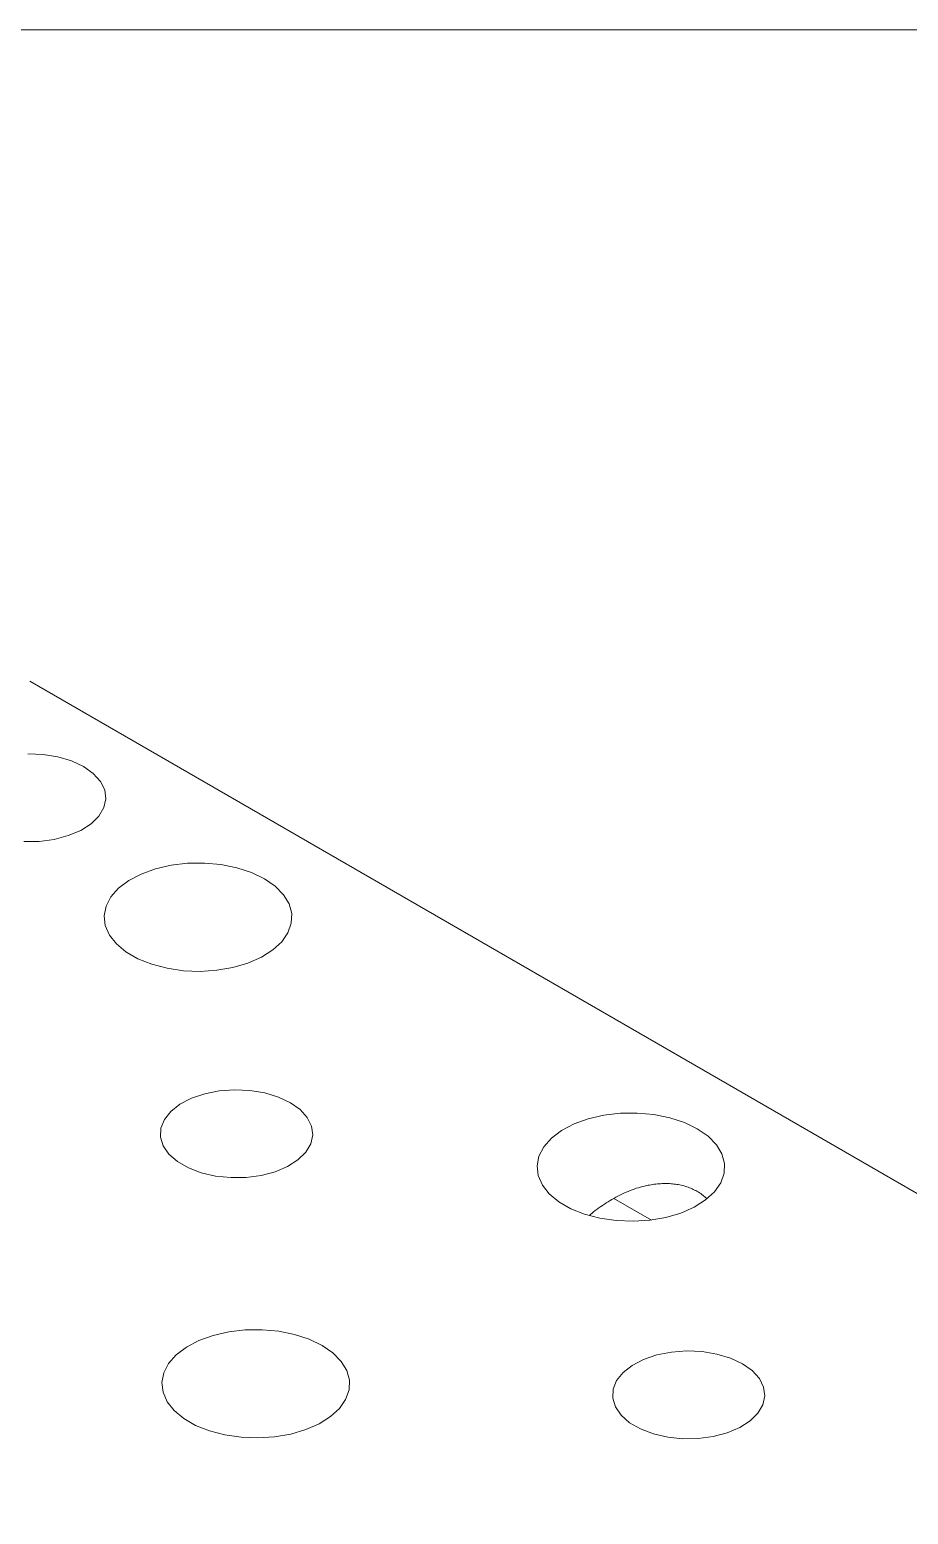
# Model space of a CAD drawing. Header units: inches. Extents: x 0.1 to 10.9, y 0 to 8.5.
# Drawn here: x 9.23 to 9.746, y 7.578 to 8.451 of the extents above; entities that cross this region are included whole.
import ezdxf

# ---------------------------------------------------------------- set-up
doc = ezdxf.new("R2010")
doc.units = ezdxf.units.IN
doc.header["$MEASUREMENT"] = 0

msp = doc.modelspace()

# ---------------------------------------------------------------- linework, layer by layer
at = {"color": 7, "linetype": 'Continuous', "lineweight": 0}
for p, q in [((0.06218, 8.45061), (10.94446, 8.45061)), ((10.07832, 7.57785), (9.22979, 8.06769)), ((9.57329, 7.76358), (9.59535, 7.75085))]:
    msp.add_line(p, q, dxfattribs=at)
at = {"color": 7, "linetype": 'Continuous', "lineweight": 0, "flags": 128}
for points in [[(9.26147, 8.0174), (9.25444, 8.02071), (9.24641, 8.02313), (9.23769, 8.02457), (9.22865, 8.02497)], [(9.22639, 7.97332), (9.23545, 7.97346), (9.24428, 7.97464), (9.25251, 7.97683), (9.25982, 7.97992), (9.2659, 7.98381), (9.2705, 7.98831), (9.27343, 7.99327), (9.27457, 7.99846), (9.27389, 8.00368), (9.27139, 8.00871), (9.26719, 8.01334), (9.26147, 8.0174)], [(9.36782, 7.95143), (9.36022, 7.9551), (9.35161, 7.95792), (9.34227, 7.9598), (9.3325, 7.9607), (9.3226, 7.96057), (9.31291, 7.95942), (9.30372, 7.95729), (9.29534, 7.95426), (9.28804, 7.9504), (9.28204, 7.94586), (9.27755, 7.94077), (9.2747, 7.93529), (9.2736, 7.92962), (9.27426, 7.92392), (9.27668, 7.91838), (9.28077, 7.91318), (9.28641, 7.90848), (9.29341, 7.90444), (9.30154, 7.90119), (9.31055, 7.89882), (9.32015, 7.89743), (9.33002, 7.89704), (9.33986, 7.89768), (9.34933, 7.89933), (9.35815, 7.90192), (9.36602, 7.90538), (9.3727, 7.9096), (9.37797, 7.91443), (9.38165, 7.91974), (9.38364, 7.92533), (9.38386, 7.93105), (9.38231, 7.93669), (9.37904, 7.94208), (9.37416, 7.94705), (9.36782, 7.95143)], [(9.38309, 7.81983), (9.37606, 7.82314), (9.36803, 7.82556), (9.35931, 7.827), (9.35028, 7.8274), (9.34128, 7.82674), (9.33271, 7.82504), (9.32489, 7.82239), (9.31817, 7.81888), (9.3128, 7.81466), (9.30902, 7.80991), (9.30697, 7.80481), (9.30674, 7.79958), (9.30834, 7.79443), (9.3117, 7.78957), (9.31669, 7.7852), (9.3231, 7.7815), (9.33067, 7.77862), (9.33909, 7.77668), (9.34801, 7.77575), (9.35707, 7.77589), (9.3659, 7.77707), (9.37414, 7.77925), (9.38144, 7.78235), (9.38752, 7.78623), (9.39212, 7.79074), (9.39505, 7.7957), (9.3962, 7.80089), (9.39551, 7.8061), (9.39301, 7.81114), (9.38882, 7.81577), (9.38309, 7.81983)], [(9.62237, 7.80448), (9.61478, 7.80814), (9.60617, 7.81096), (9.59683, 7.81285), (9.58705, 7.81374), (9.57716, 7.81361), (9.56747, 7.81247), (9.55828, 7.81034), (9.5499, 7.8073), (9.5426, 7.80345), (9.5366, 7.7989), (9.53211, 7.79381), (9.52926, 7.78834), (9.52816, 7.78266), (9.52882, 7.77696), (9.53124, 7.77142), (9.53533, 7.76622), (9.54097, 7.76153), (9.54797, 7.75749), (9.5561, 7.75423), (9.56511, 7.75187), (9.57471, 7.75047), (9.58458, 7.75009), (9.59441, 7.75073), (9.60389, 7.75237), (9.61271, 7.75497), (9.62058, 7.75843), (9.62726, 7.76264), (9.63253, 7.76748), (9.63621, 7.77278), (9.63819, 7.77838), (9.63842, 7.78409), (9.63687, 7.78973), (9.6336, 7.79513), (9.62872, 7.8001), (9.62237, 7.80448)], [(9.40176, 7.67712), (9.39416, 7.68078), (9.38555, 7.6836), (9.37621, 7.68549), (9.36644, 7.68638), (9.35654, 7.68625), (9.34685, 7.68511), (9.33766, 7.68298), (9.32928, 7.67994), (9.32198, 7.67609), (9.31599, 7.67154), (9.31149, 7.66645), (9.30865, 7.66098), (9.30754, 7.6553), (9.3082, 7.6496), (9.31062, 7.64406), (9.31471, 7.63886), (9.32035, 7.63417), (9.32735, 7.63013), (9.33548, 7.62687), (9.34449, 7.62451), (9.35409, 7.62311), (9.36396, 7.62273), (9.3738, 7.62337), (9.38327, 7.62501), (9.39209, 7.62761), (9.39997, 7.63107), (9.40664, 7.63528), (9.41191, 7.64012), (9.41559, 7.64542), (9.41758, 7.65102), (9.4178, 7.65673), (9.41625, 7.66237), (9.41298, 7.66777), (9.4081, 7.67274), (9.40176, 7.67712)], [(9.64896, 7.66634), (9.64194, 7.66965), (9.6339, 7.67207), (9.62519, 7.67351), (9.61615, 7.67391), (9.60716, 7.67325), (9.59858, 7.67156), (9.59077, 7.6689), (9.58404, 7.6654), (9.57868, 7.66118), (9.57489, 7.65642), (9.57284, 7.65132), (9.57261, 7.64609), (9.57421, 7.64094), (9.57757, 7.63608), (9.58256, 7.63171), (9.58897, 7.62801), (9.59654, 7.62513), (9.60496, 7.62319), (9.61388, 7.62227), (9.62294, 7.6224), (9.63177, 7.62358), (9.64001, 7.62577), (9.64732, 7.62887), (9.65339, 7.63275), (9.65799, 7.63726), (9.66092, 7.64221), (9.66207, 7.6474), (9.66138, 7.65262), (9.65889, 7.65765), (9.65469, 7.66229), (9.64896, 7.66634)]]:
    msp.add_lwpolyline(points, dxfattribs=at)
at = {"color": 7, "linetype": 'Continuous', "lineweight": 0}
for points, knots in [([(9.59252, 7.77109), (9.59091, 7.77071), (9.58767, 7.76994), (9.58284, 7.76822), (9.57803, 7.76612), (9.57334, 7.76367), (9.56732, 7.76003), (9.56255, 7.75669), (9.55947, 7.75406), (9.55907, 7.75372)], [0, 0, 0, 0, 0.13502, 0.27122, 0.410726, 0.551214, 0.68622, 0.959713, 1, 1, 1, 1]), ([(9.62773, 7.76365), (9.62709, 7.76422), (9.62559, 7.76558), (9.623, 7.76731), (9.62005, 7.76889), (9.61699, 7.77015), (9.61374, 7.77113), (9.61036, 7.77182), (9.60691, 7.77221), (9.60341, 7.77233), (9.5998, 7.77218), (9.59616, 7.77179), (9.59372, 7.77132), (9.59252, 7.77109)], [0, 0, 0, 0, 0.073916, 0.17534, 0.265976, 0.35727, 0.450607, 0.544631, 0.634502, 0.724929, 0.817005, 0.909608, 1, 1, 1, 1])]:
    msp.add_open_spline(points, degree=3, knots=knots, dxfattribs=at)

doc.saveas('drawing.dxf')
